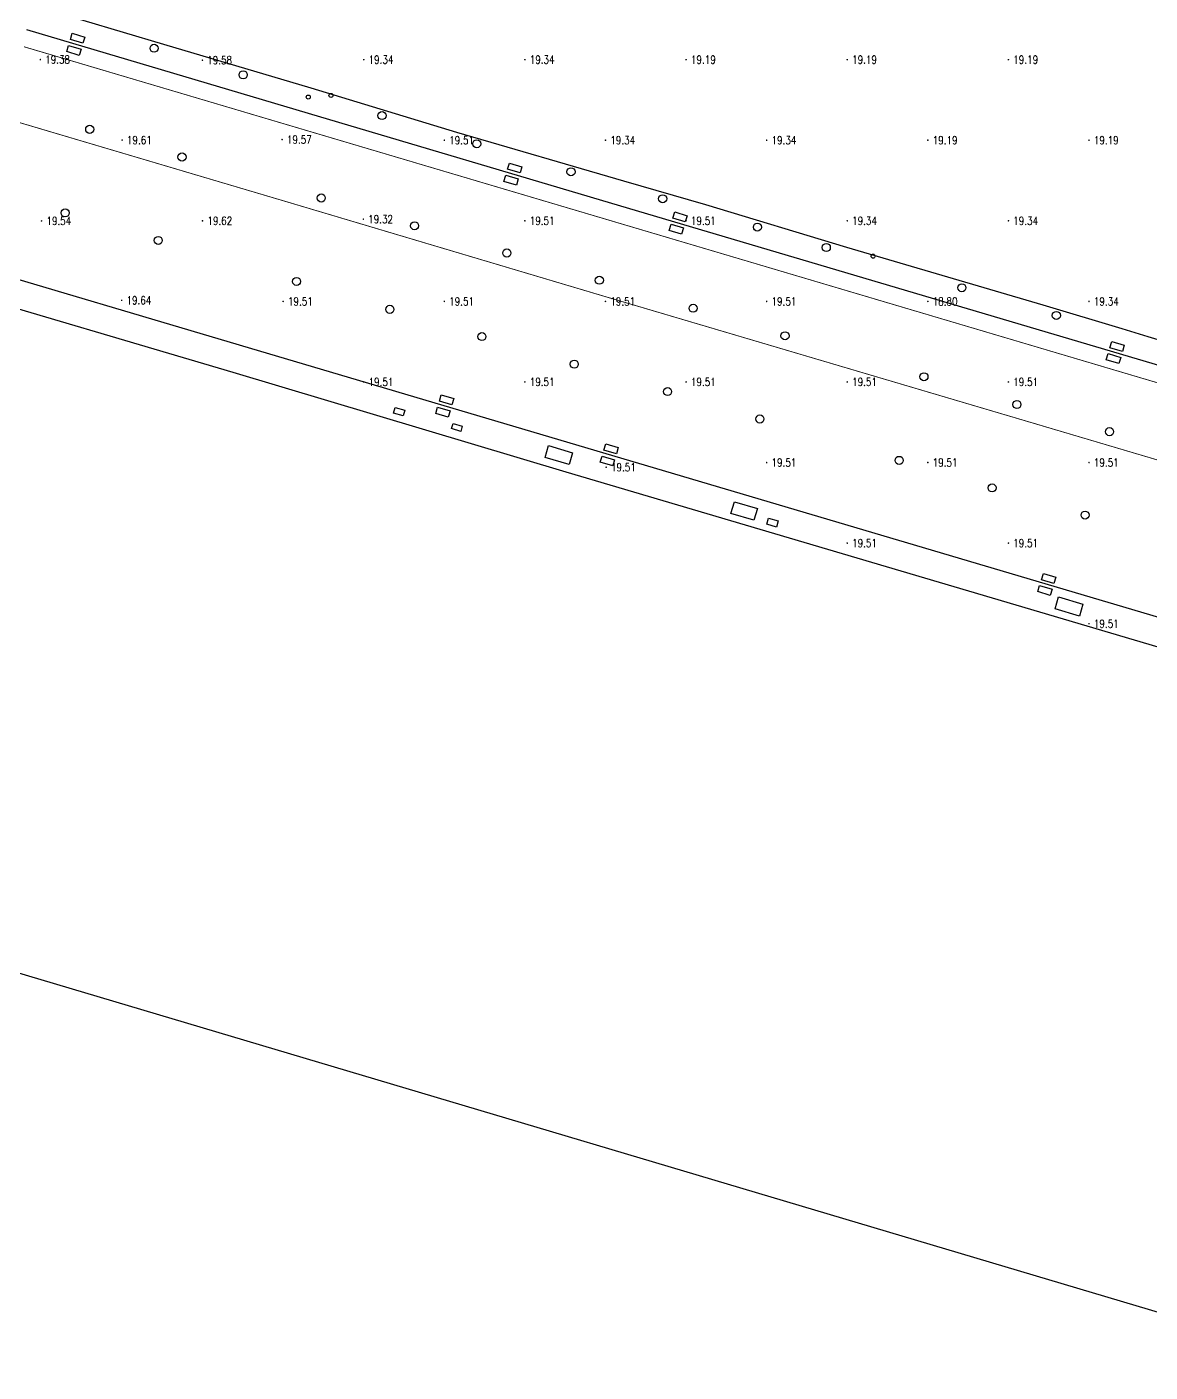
# Model space of a CAD drawing. Extents: x 404846 to 408477, y 3390929 to 3392894.
# Drawn here: x 405409.6 to 405548.9, y 3391671.5 to 3391838.4 of the extents above; entities that cross this region are included whole.
import ezdxf
from ezdxf.enums import TextEntityAlignment as Align

# ---------------------------------------------------------------- set-up
doc = ezdxf.new("R2010")
doc.units = 0
doc.header["$LTSCALE"] = 0.5
doc.layers.get('0').update_dxf_attribs({"linetype": 'CONTINUOUS'})
for name, color, linetype in [('3221', 6, 'CONTINUOUS'), ('DLSS', 4, 'CONTINUOUS'), ('FZTZ', 7, 'CONTINUOUS'), ('GCD', 1, 'CONTINUOUS'), ('GXYZ', 2, 'CONTINUOUS'), ('JMD', 6, 'CONTINUOUS'), ('作业范围', 7, 'CONTINUOUS')]:
    doc.layers.add(name, color=color, linetype=linetype)
doc.styles.add('HZ', font='rs.shx', dxfattribs={"width": 0.8, "bigfont": 'hztxt.shx'})
doc.linetypes.add('444', pattern='A,4.5,[145,AAA.SHX,S=1,R=0,X=0,Y=1],4.5,-0.5,[146,AAA.SHX,S=1,R=0,X=0,Y=0],-0.5', length=10)

# ---------------------------------------------------------------- blocks, each defined once
blk = doc.blocks.new('GC200')
at = {"linetype": 'Continuous', "const_width": 0.2, "flags": 128}
blk.add_lwpolyline([(-0.1, 0, 1), (0.1, 0, 1)], format="xyb", close=True, dxfattribs=at)
blk = doc.blocks.new('gc170')
at = {"linetype": 'Continuous'}
blk.add_circle((0, 0), 0.5, dxfattribs=at)
blk = doc.blocks.new('gc188')
blk.add_circle((0, 0), 1)

msp = doc.modelspace()

# ---------------------------------------------------------------- linework, layer by layer
at = {"layer": '3221', "color": 6}
for points in [[(405444.497, 3391827.698, 19.281), (405409.563, 3391838.064, 19.363)], [(405808.271, 3391719.92, 19.638), (405755.923, 3391735.408, 19.444), (405703.904, 3391750.827, 19.773), (405664.588, 3391762.512, 19.232), (405624.546, 3391774.342, 19.286), (405597.958, 3391782.252, 18.799), (405537.022, 3391800.27, 19.391), (405483.245, 3391816.195, 19.304), (405444.497, 3391827.698, 19.281)], [(405799.769, 3391691.15, 19.638), (405747.411, 3391706.641, 19.444), (405695.378, 3391722.064, 19.773), (405656.041, 3391733.755, 19.232), (405616.046, 3391745.571, 19.286), (405589.403, 3391753.498, 18.799), (405528.516, 3391771.501, 19.391), (405474.726, 3391787.429, 19.304), (405435.959, 3391798.939, 19.281), (405401.029, 3391809.303, 19.363)]]:
    msp.add_polyline3d(points, dxfattribs=at)
at = {"layer": 'DLSS', "linetype": 'Continuous', "const_width": 0.1, "flags": 128}
for points, elevation in [([(405444.101, 3391825.635), (405409.2, 3391835.98)], 19.274), ([(405441.491, 3391816.832), (405406.591, 3391827.177)], 19.274), ([(405484.085, 3391813.779), (405444.101, 3391825.635)], 19.285), ([(405481.469, 3391804.932), (405441.491, 3391816.832)], 19.285), ([(405536.775, 3391798.153), (405484.085, 3391813.779)], 19.36), ([(405534.165, 3391789.348), (405481.469, 3391804.932)], 19.36), ([(405623.969, 3391772.298), (405536.775, 3391798.153)], 19.376), ([(405621.367, 3391763.502), (405534.165, 3391789.348)], 19.376)]:
    msp.add_lwpolyline(points, dxfattribs=dict(at, elevation=elevation))
at = {"layer": 'DLSS', "linetype": 'Continuous', "flags": 128}
for points, elevation in [([(405435.153, 3391795.564), (405398.436, 3391806.401)], 19.46), ([(405476.485, 3391783.205), (405435.153, 3391795.564)], 19.507), ([(405526.452, 3391768.431), (405476.485, 3391783.205)], 19.614), ([(405588.126, 3391750.174), (405526.452, 3391768.431)], 19.466)]:
    msp.add_lwpolyline(points, dxfattribs=dict(at, elevation=elevation))
at = {"layer": 'FZTZ', "linetype": 'Continuous', "flags": 128}
for points, elevation in [([(405415.187, 3391837.65), (405416.735, 3391837.183), (405416.502, 3391836.412), (405414.954, 3391836.878), (405415.187, 3391837.65)], 19.581), ([(405414.733, 3391836.145), (405416.281, 3391835.679), (405416.048, 3391834.907), (405414.5, 3391835.374), (405414.733, 3391836.145)], 19.581), ([(405469.437, 3391821.552), (405470.985, 3391821.085), (405470.752, 3391820.313), (405469.204, 3391820.78), (405469.437, 3391821.552)], 19.803), ([(405468.983, 3391820.047), (405470.531, 3391819.58), (405470.298, 3391818.808), (405468.75, 3391819.275), (405468.983, 3391820.047)], 19.803), ([(405489.944, 3391815.473), (405491.492, 3391815.006), (405491.259, 3391814.234), (405489.711, 3391814.701), (405489.944, 3391815.473)], 19.496), ([(405489.49, 3391813.968), (405491.038, 3391813.501), (405490.805, 3391812.729), (405489.257, 3391813.196), (405489.49, 3391813.968)], 19.496), ([(405544.193, 3391799.4), (405545.741, 3391798.933), (405545.509, 3391798.161), (405543.961, 3391798.628), (405544.193, 3391799.4)], 19.473), ([(405543.74, 3391797.895), (405545.288, 3391797.428), (405545.055, 3391796.657), (405543.507, 3391797.123), (405543.74, 3391797.895)], 19.473), ([(405460.978, 3391792.775), (405462.526, 3391792.308), (405462.293, 3391791.537), (405460.745, 3391792.003), (405460.978, 3391792.775)], 19.212), ([(405455.267, 3391791.189), (405456.441, 3391790.865), (405456.247, 3391790.162), (405455.073, 3391790.486), (405455.267, 3391791.189)], 19.976), ([(405460.525, 3391791.243), (405462.073, 3391790.776), (405461.84, 3391790.004), (405460.292, 3391790.471), (405460.525, 3391791.243)], 19.212), ([(405462.438, 3391789.215), (405463.585, 3391788.873), (405463.399, 3391788.25), (405462.252, 3391788.593), (405462.438, 3391789.215)], 20.052), ([(405476.856, 3391784.143), (405473.867, 3391785.022), (405474.296, 3391786.481), (405477.285, 3391785.602), (405476.856, 3391784.143)], 19.8), ([(405480.943, 3391785.189), (405482.491, 3391784.722), (405482.259, 3391783.95), (405480.711, 3391784.417), (405480.943, 3391785.189)], 19.465), ([(405481.404, 3391786.699), (405482.952, 3391786.232), (405482.72, 3391785.461), (405481.172, 3391785.927), (405481.404, 3391786.699)], 19.454), ([(405499.78, 3391777.219), (405496.925, 3391778.064), (405497.355, 3391779.518), (405500.21, 3391778.673), (405499.78, 3391777.219)], 19.746), ([(405501.603, 3391777.488), (405502.798, 3391777.139), (405502.571, 3391776.363), (405501.376, 3391776.712), (405501.603, 3391777.488)], 20.066), ([(405535.691, 3391770.614), (405537.239, 3391770.147), (405537.006, 3391769.376), (405535.458, 3391769.843), (405535.691, 3391770.614)], 19.617), ([(405535.229, 3391769.135), (405536.777, 3391768.668), (405536.545, 3391767.896), (405534.997, 3391768.363), (405535.229, 3391769.135)], 19.617), ([(405540.163, 3391765.334), (405537.149, 3391766.23), (405537.59, 3391767.714), (405540.604, 3391766.818), (405540.163, 3391765.334)], 19.441)]:
    msp.add_lwpolyline(points, close=True, dxfattribs=dict(at, elevation=elevation))
at = {"layer": 'JMD', "linetype": '444', "flags": 128}
for points, elevation in [([(405444.827, 3391830.821), (405426.568, 3391836.268), (405411.553, 3391840.727)], 21.433), ([(405483.655, 3391819.316), (405462.923, 3391825.345), (405444.827, 3391830.821)], 21.422), ([(405535.674, 3391803.898), (405511.291, 3391811.064), (405493.806, 3391816.366), (405483.655, 3391819.316)], 21.334), ([(405604.89, 3391783.466), (405579.174, 3391790.984), (405566.071, 3391794.784), (405560.118, 3391796.578), (405554.355, 3391798.287), (405548.697, 3391799.99), (405545.479, 3391800.988), (405535.674, 3391803.898)], 21.367)]:
    msp.add_lwpolyline(points, dxfattribs=dict(at, elevation=elevation))
at = {"layer": '作业范围'}
msp.add_lwpolyline([(408477.137, 3391790.398), (408067.337, 3390929.379), (404846.358, 3391888.38), (405152.269, 3392894.287)], close=True, dxfattribs=at)

# ---------------------------------------------------------------- block references
at = {"layer": 'GCD', "linetype": 'Continuous'}
ref = msp.add_blockref('GC200', (405411.227, 3391834.384, 19.38), dxfattribs=dict(at, xscale=0.5, yscale=0.5, zscale=0.5))
ref.add_attrib('height', '19.38', dxfattribs={"linetype": 'Continuous', "height": 1, "style": 'HZ', "width": 0.8}).set_placement((405411.827, 3391834.384, 19.38), align=Align.MIDDLE_LEFT)
ref = msp.add_blockref('GC200', (405431.335, 3391834.312, 19.577), dxfattribs=dict(at, xscale=0.5, yscale=0.5, zscale=0.5))
ref.add_attrib('height', '19.58', dxfattribs={"linetype": 'Continuous', "height": 1, "style": 'HZ', "width": 0.8}).set_placement((405431.935, 3391834.312, 19.577), align=Align.MIDDLE_LEFT)
ref = msp.add_blockref('GC200', (405451.358, 3391834.379, 19.336), dxfattribs=dict(at, xscale=0.5, yscale=0.5, zscale=0.5))
ref.add_attrib('height', '19.34', dxfattribs={"linetype": 'Continuous', "height": 1, "style": 'HZ', "width": 0.8}).set_placement((405451.958, 3391834.379, 19.336), align=Align.MIDDLE_LEFT)
ref = msp.add_blockref('GC200', (405471.358, 3391834.379, 19.336), dxfattribs=dict(at, xscale=0.5, yscale=0.5, zscale=0.5))
ref.add_attrib('height', '19.34', dxfattribs={"linetype": 'Continuous', "height": 1, "style": 'HZ', "width": 0.8}).set_placement((405471.958, 3391834.379, 19.336), align=Align.MIDDLE_LEFT)
ref = msp.add_blockref('GC200', (405491.358, 3391834.379, 19.187), dxfattribs=dict(at, xscale=0.5, yscale=0.5, zscale=0.5))
ref.add_attrib('height', '19.19', dxfattribs={"linetype": 'Continuous', "height": 1, "style": 'HZ', "width": 0.8}).set_placement((405491.958, 3391834.379, 19.187), align=Align.MIDDLE_LEFT)
ref = msp.add_blockref('GC200', (405511.358, 3391834.379, 19.187), dxfattribs=dict(at, xscale=0.5, yscale=0.5, zscale=0.5))
ref.add_attrib('height', '19.19', dxfattribs={"linetype": 'Continuous', "height": 1, "style": 'HZ', "width": 0.8}).set_placement((405511.958, 3391834.379, 19.187), align=Align.MIDDLE_LEFT)
ref = msp.add_blockref('GC200', (405531.358, 3391834.379, 19.187), dxfattribs=dict(at, xscale=0.5, yscale=0.5, zscale=0.5))
ref.add_attrib('height', '19.19', dxfattribs={"linetype": 'Continuous', "height": 1, "style": 'HZ', "width": 0.8}).set_placement((405531.958, 3391834.379, 19.187), align=Align.MIDDLE_LEFT)
ref = msp.add_blockref('GC200', (405421.378, 3391824.402, 19.613), dxfattribs=dict(at, xscale=0.5, yscale=0.5, zscale=0.5))
ref.add_attrib('height', '19.61', dxfattribs={"linetype": 'Continuous', "height": 1, "style": 'HZ', "width": 0.8}).set_placement((405421.978, 3391824.402, 19.613), align=Align.MIDDLE_LEFT)
ref = msp.add_blockref('GC200', (405441.23, 3391824.459, 19.569), dxfattribs=dict(at, xscale=0.5, yscale=0.5, zscale=0.5))
ref.add_attrib('height', '19.57', dxfattribs={"linetype": 'Continuous', "height": 1, "style": 'HZ', "width": 0.8}).set_placement((405441.83, 3391824.459, 19.569), align=Align.MIDDLE_LEFT)
ref = msp.add_blockref('GC200', (405461.358, 3391824.379, 19.51), dxfattribs=dict(at, xscale=0.5, yscale=0.5, zscale=0.5))
ref.add_attrib('height', '19.51', dxfattribs={"linetype": 'Continuous', "height": 1, "style": 'HZ', "width": 0.8}).set_placement((405461.958, 3391824.379, 19.51), align=Align.MIDDLE_LEFT)
ref = msp.add_blockref('GC200', (405481.358, 3391824.379, 19.336), dxfattribs=dict(at, xscale=0.5, yscale=0.5, zscale=0.5))
ref.add_attrib('height', '19.34', dxfattribs={"linetype": 'Continuous', "height": 1, "style": 'HZ', "width": 0.8}).set_placement((405481.958, 3391824.379, 19.336), align=Align.MIDDLE_LEFT)
ref = msp.add_blockref('GC200', (405501.358, 3391824.379, 19.336), dxfattribs=dict(at, xscale=0.5, yscale=0.5, zscale=0.5))
ref.add_attrib('height', '19.34', dxfattribs={"linetype": 'Continuous', "height": 1, "style": 'HZ', "width": 0.8}).set_placement((405501.958, 3391824.379, 19.336), align=Align.MIDDLE_LEFT)
ref = msp.add_blockref('GC200', (405521.358, 3391824.379, 19.187), dxfattribs=dict(at, xscale=0.5, yscale=0.5, zscale=0.5))
ref.add_attrib('height', '19.19', dxfattribs={"linetype": 'Continuous', "height": 1, "style": 'HZ', "width": 0.8}).set_placement((405521.958, 3391824.379, 19.187), align=Align.MIDDLE_LEFT)
ref = msp.add_blockref('GC200', (405541.358, 3391824.379, 19.187), dxfattribs=dict(at, xscale=0.5, yscale=0.5, zscale=0.5))
ref.add_attrib('height', '19.19', dxfattribs={"linetype": 'Continuous', "height": 1, "style": 'HZ', "width": 0.8}).set_placement((405541.958, 3391824.379, 19.187), align=Align.MIDDLE_LEFT)
ref = msp.add_blockref('GC200', (405411.378, 3391814.36, 19.536), dxfattribs=dict(at, xscale=0.5, yscale=0.5, zscale=0.5))
ref.add_attrib('height', '19.54', dxfattribs={"linetype": 'Continuous', "height": 1, "style": 'HZ', "width": 0.8}).set_placement((405411.978, 3391814.36, 19.536), align=Align.MIDDLE_LEFT)
ref = msp.add_blockref('GC200', (405431.358, 3391814.379, 19.621), dxfattribs=dict(at, xscale=0.5, yscale=0.5, zscale=0.5))
ref.add_attrib('height', '19.62', dxfattribs={"linetype": 'Continuous', "height": 1, "style": 'HZ', "width": 0.8}).set_placement((405431.958, 3391814.379, 19.621), align=Align.MIDDLE_LEFT)
ref = msp.add_blockref('GC200', (405451.308, 3391814.581, 19.319), dxfattribs=dict(at, xscale=0.5, yscale=0.5, zscale=0.5))
ref.add_attrib('height', '19.32', dxfattribs={"linetype": 'Continuous', "height": 1, "style": 'HZ', "width": 0.8}).set_placement((405451.908, 3391814.581, 19.319), align=Align.MIDDLE_LEFT)
ref = msp.add_blockref('GC200', (405471.358, 3391814.379, 19.51), dxfattribs=dict(at, xscale=0.5, yscale=0.5, zscale=0.5))
ref.add_attrib('height', '19.51', dxfattribs={"linetype": 'Continuous', "height": 1, "style": 'HZ', "width": 0.8}).set_placement((405471.958, 3391814.379, 19.51), align=Align.MIDDLE_LEFT)
ref = msp.add_blockref('GC200', (405491.358, 3391814.379, 19.51), dxfattribs=dict(at, xscale=0.5, yscale=0.5, zscale=0.5))
ref.add_attrib('height', '19.51', dxfattribs={"linetype": 'Continuous', "height": 1, "style": 'HZ', "width": 0.8}).set_placement((405491.958, 3391814.379, 19.51), align=Align.MIDDLE_LEFT)
ref = msp.add_blockref('GC200', (405511.358, 3391814.379, 19.336), dxfattribs=dict(at, xscale=0.5, yscale=0.5, zscale=0.5))
ref.add_attrib('height', '19.34', dxfattribs={"linetype": 'Continuous', "height": 1, "style": 'HZ', "width": 0.8}).set_placement((405511.958, 3391814.379, 19.336), align=Align.MIDDLE_LEFT)
ref = msp.add_blockref('GC200', (405531.358, 3391814.379, 19.336), dxfattribs=dict(at, xscale=0.5, yscale=0.5, zscale=0.5))
ref.add_attrib('height', '19.34', dxfattribs={"linetype": 'Continuous', "height": 1, "style": 'HZ', "width": 0.8}).set_placement((405531.958, 3391814.379, 19.336), align=Align.MIDDLE_LEFT)
ref = msp.add_blockref('GC200', (405421.318, 3391804.507, 19.643), dxfattribs=dict(at, xscale=0.5, yscale=0.5, zscale=0.5))
ref.add_attrib('height', '19.64', dxfattribs={"linetype": 'Continuous', "height": 1, "style": 'HZ', "width": 0.8}).set_placement((405421.918, 3391804.507, 19.643), align=Align.MIDDLE_LEFT)
ref = msp.add_blockref('GC200', (405441.358, 3391804.379, 19.51), dxfattribs=dict(at, xscale=0.5, yscale=0.5, zscale=0.5))
ref.add_attrib('height', '19.51', dxfattribs={"linetype": 'Continuous', "height": 1, "style": 'HZ', "width": 0.8}).set_placement((405441.958, 3391804.379, 19.51), align=Align.MIDDLE_LEFT)
ref = msp.add_blockref('GC200', (405461.358, 3391804.379, 19.51), dxfattribs=dict(at, xscale=0.5, yscale=0.5, zscale=0.5))
ref.add_attrib('height', '19.51', dxfattribs={"linetype": 'Continuous', "height": 1, "style": 'HZ', "width": 0.8}).set_placement((405461.958, 3391804.379, 19.51), align=Align.MIDDLE_LEFT)
ref = msp.add_blockref('GC200', (405481.358, 3391804.379, 19.51), dxfattribs=dict(at, xscale=0.5, yscale=0.5, zscale=0.5))
ref.add_attrib('height', '19.51', dxfattribs={"linetype": 'Continuous', "height": 1, "style": 'HZ', "width": 0.8}).set_placement((405481.958, 3391804.379, 19.51), align=Align.MIDDLE_LEFT)
ref = msp.add_blockref('GC200', (405501.358, 3391804.379, 19.51), dxfattribs=dict(at, xscale=0.5, yscale=0.5, zscale=0.5))
ref.add_attrib('height', '19.51', dxfattribs={"linetype": 'Continuous', "height": 1, "style": 'HZ', "width": 0.8}).set_placement((405501.958, 3391804.379, 19.51), align=Align.MIDDLE_LEFT)
ref = msp.add_blockref('GC200', (405521.358, 3391804.379, 18.8), dxfattribs=dict(at, xscale=0.5, yscale=0.5, zscale=0.5))
ref.add_attrib('height', '18.80', dxfattribs={"linetype": 'Continuous', "height": 1, "style": 'HZ', "width": 0.8}).set_placement((405521.958, 3391804.379, 18.8), align=Align.MIDDLE_LEFT)
ref = msp.add_blockref('GC200', (405541.358, 3391804.379, 19.336), dxfattribs=dict(at, xscale=0.5, yscale=0.5, zscale=0.5))
ref.add_attrib('height', '19.34', dxfattribs={"linetype": 'Continuous', "height": 1, "style": 'HZ', "width": 0.8}).set_placement((405541.958, 3391804.379, 19.336), align=Align.MIDDLE_LEFT)
ref = msp.add_blockref('GC200', (405451.358, 3391794.379, 19.51), dxfattribs=dict(at, xscale=0.5, yscale=0.5, zscale=0.5))
ref.add_attrib('height', '19.51', dxfattribs={"linetype": 'Continuous', "height": 1, "style": 'HZ', "width": 0.8}).set_placement((405451.958, 3391794.379, 19.51), align=Align.MIDDLE_LEFT)
ref = msp.add_blockref('GC200', (405471.358, 3391794.379, 19.51), dxfattribs=dict(at, xscale=0.5, yscale=0.5, zscale=0.5))
ref.add_attrib('height', '19.51', dxfattribs={"linetype": 'Continuous', "height": 1, "style": 'HZ', "width": 0.8}).set_placement((405471.958, 3391794.379, 19.51), align=Align.MIDDLE_LEFT)
ref = msp.add_blockref('GC200', (405491.358, 3391794.379, 19.51), dxfattribs=dict(at, xscale=0.5, yscale=0.5, zscale=0.5))
ref.add_attrib('height', '19.51', dxfattribs={"linetype": 'Continuous', "height": 1, "style": 'HZ', "width": 0.8}).set_placement((405491.958, 3391794.379, 19.51), align=Align.MIDDLE_LEFT)
ref = msp.add_blockref('GC200', (405511.358, 3391794.379, 19.51), dxfattribs=dict(at, xscale=0.5, yscale=0.5, zscale=0.5))
ref.add_attrib('height', '19.51', dxfattribs={"linetype": 'Continuous', "height": 1, "style": 'HZ', "width": 0.8}).set_placement((405511.958, 3391794.379, 19.51), align=Align.MIDDLE_LEFT)
ref = msp.add_blockref('GC200', (405531.358, 3391794.379, 19.51), dxfattribs=dict(at, xscale=0.5, yscale=0.5, zscale=0.5))
ref.add_attrib('height', '19.51', dxfattribs={"linetype": 'Continuous', "height": 1, "style": 'HZ', "width": 0.8}).set_placement((405531.958, 3391794.379, 19.51), align=Align.MIDDLE_LEFT)
ref = msp.add_blockref('GC200', (405481.441, 3391783.793, 19.51), dxfattribs=dict(at, xscale=0.5, yscale=0.5, zscale=0.5))
ref.add_attrib('height', '19.51', dxfattribs={"linetype": 'Continuous', "height": 1, "style": 'HZ', "width": 0.8}).set_placement((405482.041, 3391783.793, 19.51), align=Align.MIDDLE_LEFT)
ref = msp.add_blockref('GC200', (405501.358, 3391784.379, 19.51), dxfattribs=dict(at, xscale=0.5, yscale=0.5, zscale=0.5))
ref.add_attrib('height', '19.51', dxfattribs={"linetype": 'Continuous', "height": 1, "style": 'HZ', "width": 0.8}).set_placement((405501.958, 3391784.379, 19.51), align=Align.MIDDLE_LEFT)
ref = msp.add_blockref('GC200', (405521.358, 3391784.379, 19.51), dxfattribs=dict(at, xscale=0.5, yscale=0.5, zscale=0.5))
ref.add_attrib('height', '19.51', dxfattribs={"linetype": 'Continuous', "height": 1, "style": 'HZ', "width": 0.8}).set_placement((405521.958, 3391784.379, 19.51), align=Align.MIDDLE_LEFT)
ref = msp.add_blockref('GC200', (405541.358, 3391784.379, 19.51), dxfattribs=dict(at, xscale=0.5, yscale=0.5, zscale=0.5))
ref.add_attrib('height', '19.51', dxfattribs={"linetype": 'Continuous', "height": 1, "style": 'HZ', "width": 0.8}).set_placement((405541.958, 3391784.379, 19.51), align=Align.MIDDLE_LEFT)
ref = msp.add_blockref('GC200', (405511.358, 3391774.379, 19.51), dxfattribs=dict(at, xscale=0.5, yscale=0.5, zscale=0.5))
ref.add_attrib('height', '19.51', dxfattribs={"linetype": 'Continuous', "height": 1, "style": 'HZ', "width": 0.8}).set_placement((405511.958, 3391774.379, 19.51), align=Align.MIDDLE_LEFT)
ref = msp.add_blockref('GC200', (405531.358, 3391774.379, 19.51), dxfattribs=dict(at, xscale=0.5, yscale=0.5, zscale=0.5))
ref.add_attrib('height', '19.51', dxfattribs={"linetype": 'Continuous', "height": 1, "style": 'HZ', "width": 0.8}).set_placement((405531.958, 3391774.379, 19.51), align=Align.MIDDLE_LEFT)
ref = msp.add_blockref('GC200', (405541.358, 3391764.379, 19.51), dxfattribs=dict(at, xscale=0.5, yscale=0.5, zscale=0.5))
ref.add_attrib('height', '19.51', dxfattribs={"linetype": 'Continuous', "height": 1, "style": 'HZ', "width": 0.8}).set_placement((405541.958, 3391764.379, 19.51), align=Align.MIDDLE_LEFT)
at = {"layer": 'GXYZ', "linetype": 'Continuous', "xscale": 0.5, "yscale": 0.5}
for name, p in [('gc188', (405425.345, 3391835.792, 19.548)), ('gc188', (405436.399, 3391832.493, 19.658)), ('gc170', (405444.477, 3391829.733, 19.315)), ('gc170', (405447.289, 3391829.939, 19.327)), ('gc188', (405453.627, 3391827.437, 19.538)), ('gc188', (405417.355, 3391825.733, 19.529)), ('gc188', (405465.386, 3391823.939, 19.606)), ('gc188', (405428.809, 3391822.297, 19.529)), ('gc188', (405477.077, 3391820.463, 19.725)), ('gc188', (405446.091, 3391817.21, 19.494)), ('gc188', (405488.455, 3391817.119, 19.28)), ('gc188', (405414.309, 3391815.362, 19.529)), ('gc188', (405457.664, 3391813.762, 19.621)), ('gc188', (405500.209, 3391813.597, 19.573)), ('gc188', (405425.86, 3391811.945, 19.676)), ('gc188', (405469.118, 3391810.383, 19.652)), ('gc188', (405508.757, 3391811.068, 19.628)), ('gc170', (405514.571, 3391809.99, 19.659)), ('gc188', (405443.024, 3391806.853, 19.294)), ('gc188', (405480.591, 3391807, 19.189)), ('gc188', (405525.583, 3391806.072, 19.646)), ('gc188', (405454.606, 3391803.392, 19.382)), ('gc188', (405492.234, 3391803.528, 19.427)), ('gc188', (405537.306, 3391802.631, 19.427)), ('gc188', (405466.026, 3391800.01, 19.645)), ('gc188', (405503.634, 3391800.109, 19.646)), ('gc188', (405477.485, 3391796.589, 19.621)), ('gc188', (405520.877, 3391795.024, 19.573)), ('gc188', (405489.063, 3391793.184, 19.49)), ('gc188', (405532.413, 3391791.583, 19.5)), ('gc188', (405500.517, 3391789.783, 19.682)), ('gc188', (405543.905, 3391788.207, 19.572)), ('gc188', (405517.8, 3391784.648, 19.727)), ('gc188', (405529.337, 3391781.238, 19.525)), ('gc188', (405540.869, 3391777.86, 19.505))]:
    msp.add_blockref(name, p, dxfattribs=at)

doc.saveas('drawing.dxf')
